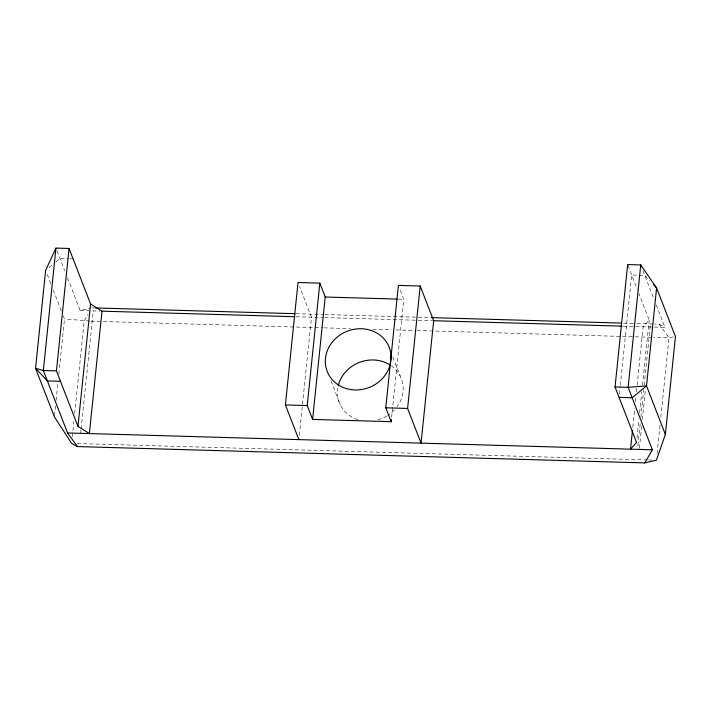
<?xml version="1.0" encoding="UTF-8"?>
<svg xmlns="http://www.w3.org/2000/svg" width="711" height="711" viewBox="0 0 711 711"><rect width="100%" height="100%" fill="white"/><g stroke="black" fill="none" stroke-linecap="round" stroke-linejoin="round"><path stroke-width="0.53" stroke-dasharray="3.56 2.67" d="M54.498 415.766L55.52 405.865M56.089 400.364L58.018 381.656M58.809 373.95L64.479 318.937L63.279 315.835M72.282 436.741L73.873 421.303M74.673 413.589L84.218 320.945L87.986 314.395M80.654 433.328L81.001 430.022M81.116 428.92L93.274 310.92M299.313 435.203L311.471 317.204L299.598 286.586M391.619 417.277L403.777 299.278L399.546 288.373M619.414 394.072L620.214 386.349M620.33 385.246L631.688 274.961L644.779 275.344L649.961 280.863M632.808 427.107L634.736 408.363M635.421 401.742L635.99 396.231M636.443 391.814L637.012 386.304M637.118 385.202L643.144 326.749L649.179 320.066L638.842 293.412M637.02 438.065L638.958 419.321M639.633 412.7L641.793 391.743M642.477 385.131L649.179 320.066M637.918 445.948L640.3 422.787M640.869 417.277L643.713 389.699M644.166 385.291L650.529 323.532M639.376 448.312L641.642 426.253M642.326 419.641L645.508 388.757M657.071 453.582L660.021 424.911M660.821 417.188L668.998 337.787L659.097 324.172L654.653 324.047M49.015 267.576L52.392 264.785M55.769 261.995L59.991 258.502L68.718 258.751M67.509 277.885L80.174 310.538L90.715 308.076M673.299 336.952L668.998 337.787L653.462 337.343M69.811 258.786L73.082 258.875M398.24 299.118L403.777 299.278M91.763 307.836L93.985 307.899M296.052 313.72L323.807 314.52M324.918 314.546L431.497 317.621M623.565 323.15L635.785 323.496M636.887 323.532L653.542 324.012M80.174 310.538L99.816 311.107M295.954 316.75L323.585 317.55M324.687 317.577L417.153 320.243M418.255 320.279L433.666 320.723M623.192 326.18L664.963 327.38L655.862 303.908M89.764 321.105L64.479 318.937M90.875 321.141L322.794 327.815M323.896 327.851L350.532 328.615M372.724 329.255L391.592 329.797M396.027 329.931L415.997 330.499M417.108 330.535L652.36 337.307M77.152 443.522L647.508 459.946M648.619 459.973L651.951 460.07M659.097 324.172L664.963 327.38M642.948 270.607L654.28 299.829M628.017 265.505L637.252 289.315M392.801 356.949L400.222 376.092M331.006 380.883L340.382 405.057M57.058 250.93L64.745 270.749M47.246 274.499L50.854 283.805M53.254 289.999L61.27 310.671M391.103 365.65A33.266 30.2 -21.2 0 1 397.067 406.692M394.347 409.954A33.266 30.2 -21.2 0 1 387.726 415.428M386.802 416.006A33.266 30.2 -21.2 0 1 377.825 419.854M357.793 419.588A33.266 30.2 -21.2 0 1 338.036 386.642"/><path stroke-width="1.07" d="M90.581 303.979L102.002 311.169L89.382 433.586L77.97 426.396L90.581 303.979L69.047 248.468L55.956 248.095L43.344 370.511L67.563 432.955L77.472 446.57L644.806 462.905L656.386 460.204L665.363 434.457L675.45 336.525L656.608 287.955L640.744 264.936L627.653 264.554L615.042 386.971L636.567 442.473L630.533 449.165L632.461 430.413M77.97 426.396L56.436 370.884L69.047 248.468M298.86 439.611L285.404 404.923L298.016 282.507L319.834 283.138L325.22 297.011L312.609 419.428L391.166 421.685L391.388 419.481M312.609 419.428L307.223 405.546L319.834 283.138M391.166 421.685L385.78 407.812L398.391 285.395L420.21 286.026L433.666 320.723L421.054 443.131L407.599 408.443L420.21 286.026M55.956 248.095L45.637 270.367L35.55 368.298L54.392 416.868L71.607 443.362L77.472 446.57M644.806 462.905L652.351 449.796L628.133 387.344L640.744 264.936L641.473 266.829M325.22 297.011L397.138 299.082M95.096 307.934L294.941 313.684M431.497 317.621L621.352 323.087M102.002 311.169L294.852 316.724M433.666 320.723L622.089 326.145M56.436 370.884L43.344 370.511L35.55 368.298L47.379 380.918L60.471 381.292M615.042 386.971L628.133 387.344L646.521 385.886L665.363 434.457M619.077 397.378L632.168 397.751L646.521 385.886L656.608 287.955L653.658 284.809M285.404 404.923L307.223 405.546M385.78 407.812L407.599 408.443M67.563 432.955L652.351 449.796M338.267 385.646A33.266 30.2 -21.2 0 1 389.397 364.539M390.801 361.286A33.266 30.2 -21.2 0 1 338.516 385.024A33.266 30.2 -21.2 0 1 344.879 332.224A33.266 30.2 -21.2 0 1 390.926 360.29"/></g></svg>
